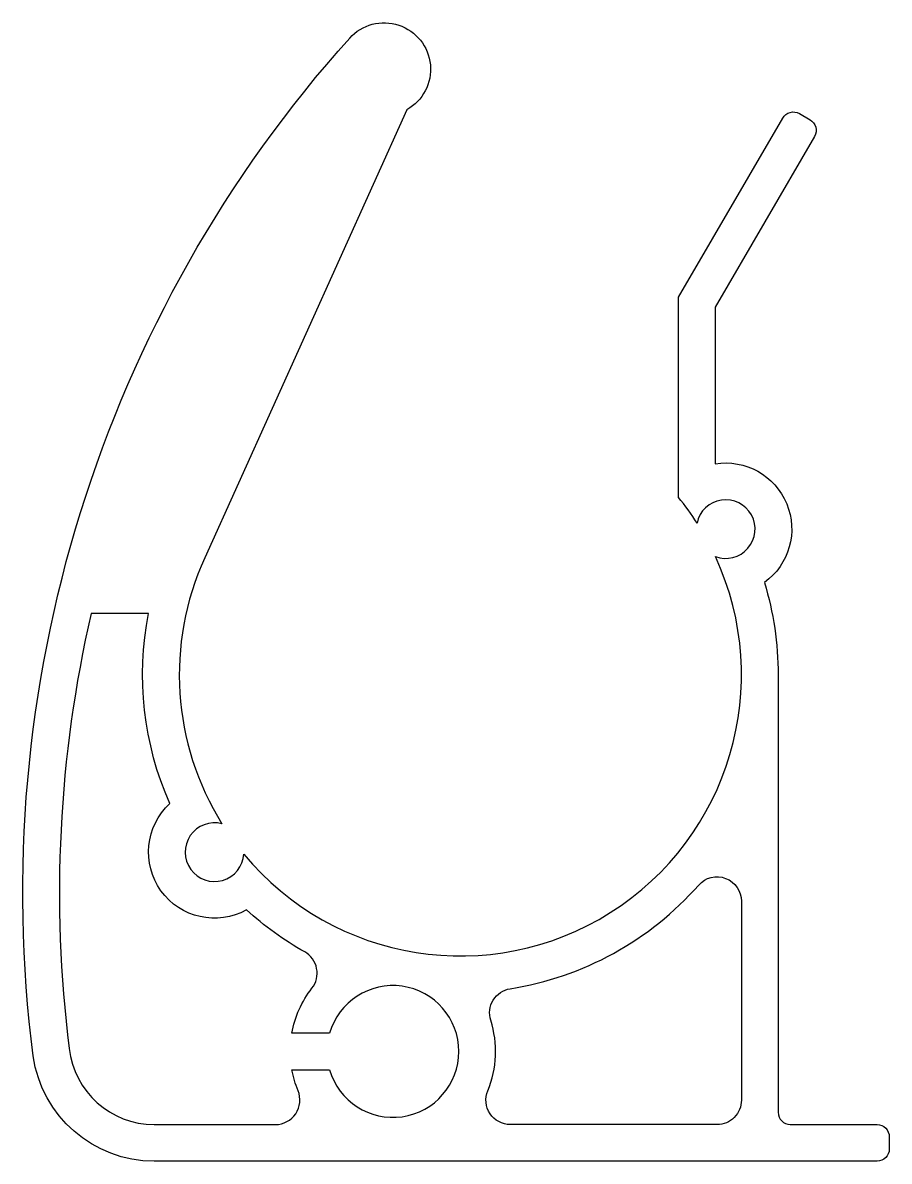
# Model space of a CAD drawing. Extents: x -85.4 to -49.9, y 262.3 to 308.8.
import ezdxf

# ---------------------------------------------------------------- set-up
doc = ezdxf.new("R2010")
doc.units = 0
doc.header["$LTSCALE"] = 15
doc.layers.get('0').update_dxf_attribs({"linetype": 'CONTINUOUS'})

msp = doc.modelspace()

# ---------------------------------------------------------------- linework, layer by layer
at = {"color": 0}
for points in [[(-52.962, 304.174), (-57.024, 297.194), (-57.024, 290.786, -0.790704), (-55.009, 285.933, -0.07376), (-54.449, 282.159), (-54.449, 264.267, 0.414214), (-53.949, 263.767), (-50.402, 263.767, -0.414214), (-49.902, 263.267), (-49.902, 262.767, -0.414214), (-50.402, 262.267), (-79.973, 262.267, -0.373868), (-84.924, 266.571, -0.218082), (-71.976, 308.197, -1.177322), (-69.638, 305.266), (-77.909, 286.939, 0.251887), (-77.202, 276.066, 2.786076), (-76.309, 274.828, 0.879122), (-57.017, 286.998, 2.711909), (-57.766, 288.364, 0.028128), (-58.524, 289.412), (-58.524, 297.599), (-58.524, 297.599), (-54.259, 304.928, -0.414214), (-53.575, 305.109), (-53.143, 304.858, -0.414214)], [(-74.341, 267.506, -0.121375), (-73.52, 269.34, 0.459063), (-73.818, 270.827, -0.056618), (-76.198, 272.544, -0.887808), (-79.334, 276.893, -0.153974), (-80.205, 284.665), (-82.553, 284.665, 0.088241), (-83.451, 266.878, 0.382), (-79.973, 263.767), (-75.013, 263.767, 0.534425), (-74.089, 265.149, -0.053274), (-74.341, 266.006), (-72.797, 266.006, 7.044716), (-72.797, 267.506)], [(-66.328, 265.149, 0.176954), (-66.206, 268.029, -0.459063), (-65.41, 269.32, 0.174388), (-57.699, 273.561, -0.691086), (-55.949, 272.899), (-55.949, 264.767, -0.414214), (-56.949, 263.767), (-65.404, 263.767, -0.534425)]]:
    msp.add_lwpolyline(points, format="xyb", close=True, dxfattribs=at)

doc.saveas('drawing.dxf')
